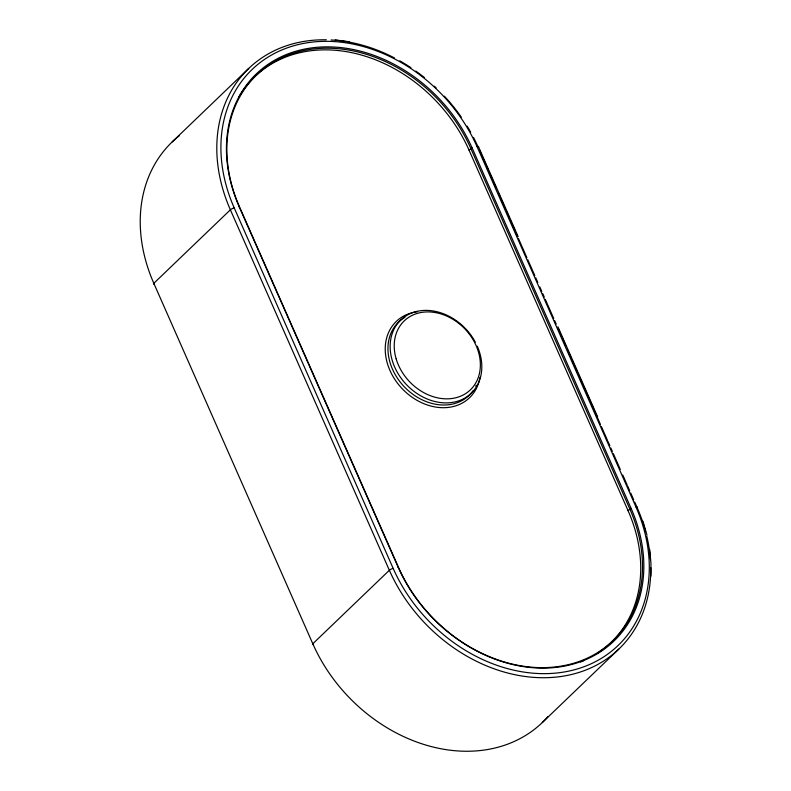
<?xml version="1.0" encoding="UTF-8"?>
<svg xmlns="http://www.w3.org/2000/svg" width="791" height="791" viewBox="0 0 791 791"><rect width="100%" height="100%" fill="white"/><g stroke="black" fill="none" stroke-linecap="round" stroke-linejoin="round"><path stroke-width="1.19" d="M650.874 576.125L650.963 563.41L649.678 549.399M172.161 141.925L248.72 68.431M239.297 207.094L239.198 206.649A143.339 114.695 46.2 0 1 299.591 50.219A143.339 114.695 46.2 0 1 472.069 147.848L631.07 508.306A143.339 114.695 46.2 0 1 570.608 664.756A143.339 114.695 46.2 0 1 398.12 567.127L239.129 206.669M597.709 653.079A142.36 113.904 46.2 0 0 628.044 510.62L469.063 150.161L472.089 147.848M398.278 567.552L398.11 567.127M628.044 510.62L631.07 508.306M542.28 722.569L618.839 649.075M335.295 39.936L349.236 41.755M478.407 146.523L518.154 236.638M557.902 326.752L597.64 416.867M479.692 150.616L485.654 164.132M486.643 166.387L488.136 169.758M489.135 172.013L496.086 187.783M498.567 193.419L505.528 209.19M506.517 211.444L509.503 218.197M510.492 220.452L514.971 230.586M515.959 232.841L517.452 236.222M518.441 238.477L526.885 257.629M527.884 259.873L534.835 275.644M535.833 277.898L537.821 282.407M539.808 286.915L541.795 291.414M542.784 293.669L544.277 297.05M545.276 299.305L547.263 303.813M547.758 304.93L553.72 318.457M554.709 320.701L556.202 324.083M558.189 328.591L561.669 336.472M562.658 338.726L565.644 345.489M567.631 349.988L571.102 357.878M572.101 360.132L573.594 363.514M574.582 365.758L577.568 372.521M578.557 374.776L583.026 384.91M584.025 387.165L587.001 393.918M587.505 395.045L590.976 402.935M591.975 405.19L594.951 411.943M595.949 414.197L600.418 424.332M601.407 426.586L607.369 440.103M607.874 441.23L609.861 445.738M610.85 447.993L612.343 451.374M613.332 453.619L620.292 469.389M622.774 475.025L627.243 485.16M627.747 486.287L629.725 490.796M630.724 493.05L633.7 499.803M634.698 502.058L636.686 506.566M645.654 531.641A152.525 122.041 46.2 0 0 637.18 507.693A3.055 0.761 -23.8 0 0 636.023 507.051L477.042 146.592A3.055 0.761 -23.8 0 1 478.199 147.235A152.525 122.041 46.2 0 0 473.483 137.377M477.003 146.602A149.43 119.56 46.2 0 0 297.198 44.83A149.43 119.56 46.2 0 0 234.215 207.914L393.157 568.383A149.43 119.56 46.2 0 0 572.991 670.135A149.43 119.56 46.2 0 0 635.984 507.061M642.915 521.18L646.989 535.27M477.28 346.211A50.842 40.677 46.2 0 1 433.913 401.264A50.842 40.677 46.2 0 1 396.637 324.785A50.842 40.677 46.2 0 1 475.332 342.206M473.018 390.754A50.842 40.677 46.2 0 1 403.657 386.107A50.842 40.677 46.2 0 1 404.962 317.29M476.202 385.227A50.842 40.677 46.2 0 1 475.737 386.196M479.989 377.317A52.878 42.309 46.2 0 1 433.241 406.604A52.878 42.309 46.2 0 1 385.919 357.176A52.878 42.309 46.2 0 1 417.272 311.802M239.06 96.72A142.36 113.904 46.2 0 1 354.872 53.353A142.36 113.904 46.2 0 1 469.063 150.161M583.798 660.604A142.36 113.904 46.2 0 1 580.465 661.988M326.367 39.797A152.525 122.041 46.2 0 0 230.379 209.813L153.82 283.307A3.055 0.761 -23.8 0 0 153.988 284.098M331.063 39.965A152.525 122.041 46.2 0 1 394.551 57.99M399.752 60.818A152.525 122.041 46.2 0 1 410.925 67.69M415.848 71.091A152.525 122.041 46.2 0 1 424.451 77.617M434.378 86.189A152.525 122.041 46.2 0 1 436.118 87.821M444.394 96.195A152.525 122.041 46.2 0 1 461.272 117.137M467.145 126.135A152.525 122.041 46.2 0 1 470.675 132.166M234.176 207.924A3.055 0.761 -23.8 0 0 230.379 209.813L389.36 570.271A152.525 122.041 46.2 0 0 544.712 677.719A152.525 122.041 46.2 0 0 650.766 567.631M179.478 135.587A152.525 122.041 46.2 0 0 153.82 283.307L312.801 643.765A3.055 0.761 -23.8 0 0 313.533 644.497M646.86 536.427A152.525 122.041 46.2 0 1 650.429 559.642M393.157 568.383A3.055 0.761 -23.8 0 0 389.36 570.271L312.801 643.765A152.525 122.041 46.2 0 0 548.094 716.498M629.804 508.929L470.823 148.481A142.36 113.904 46.2 0 0 299.522 51.524A142.36 113.904 46.2 0 0 239.515 206.886L398.496 567.345A142.36 113.904 46.2 0 0 569.797 664.302A142.36 113.904 46.2 0 0 629.804 508.929M396.162 358.887A47.796 38.245 46.2 0 0 468.954 391.14A47.796 38.245 46.2 0 0 446.777 316.093A47.796 38.245 46.2 0 0 396.162 358.887"/></g></svg>
